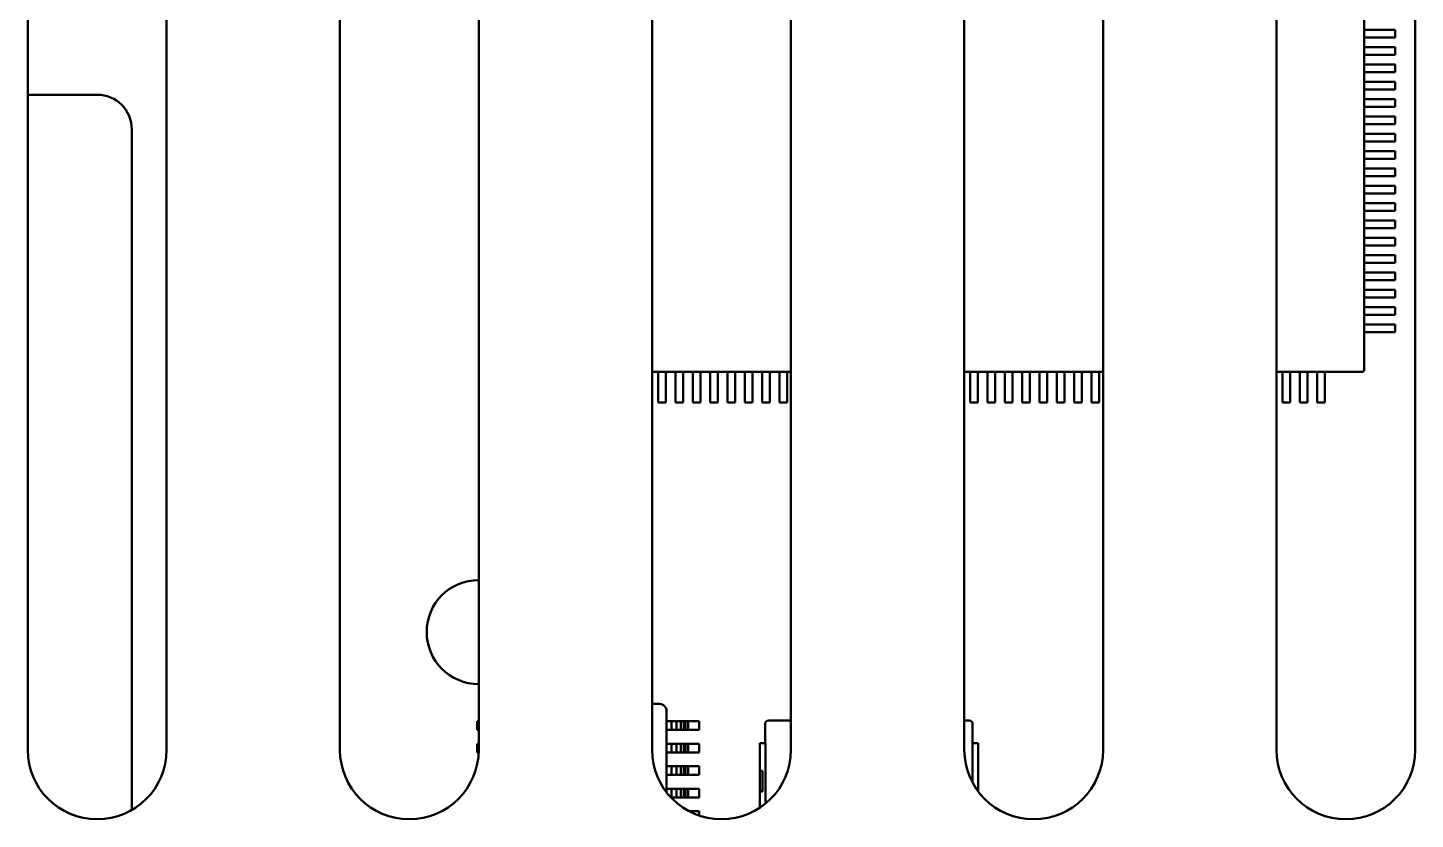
# Model space of a CAD drawing. Header units: millimetres. Extents: x 2121 to 4904, y 892 to 1933.
# Drawn here: x 2769.22 to 2809.22, y 1495.5 to 1518.33 of the extents above; entities that cross this region are included whole.
import ezdxf

# ---------------------------------------------------------------- set-up
doc = ezdxf.new("R2010")
doc.units = ezdxf.units.MM
doc.header["$LTSCALE"] = 1.8
doc.layers.add('외형선(ISO)', color=7, linetype='Continuous', lineweight=50)

msp = doc.modelspace()

# ---------------------------------------------------------------- linework, layer by layer
at = {"layer": '외형선(ISO)', "color": 7}
for p, q in [((2769.218, 1497.495), (2769.218, 1543.495)), ((2773.218, 1543.495), (2773.218, 1497.495)), ((2778.218, 1497.495), (2778.218, 1543.495)), ((2782.218, 1543.495), (2782.218, 1497.495)), ((2787.218, 1497.495), (2787.218, 1543.495)), ((2791.218, 1543.495), (2791.218, 1497.495)), ((2796.218, 1497.495), (2796.218, 1543.495)), ((2800.218, 1543.495), (2800.218, 1497.495)), ((2805.218, 1497.495), (2805.218, 1543.495)), ((2809.218, 1543.495), (2809.218, 1497.495)), ((2807.748, 1508.455), (2807.748, 1531.985)), ((2807.814, 1518.265), (2807.748, 1518.265)), ((2807.748, 1518.265), (2807.748, 1518.045)), ((2807.748, 1518.045), (2807.814, 1518.045)), ((2808.011, 1518.265), (2807.814, 1518.265)), ((2807.814, 1518.045), (2808.011, 1518.045)), ((2808.103, 1518.265), (2808.011, 1518.265)), ((2808.011, 1518.045), (2808.103, 1518.045)), ((2808.202, 1518.265), (2808.103, 1518.265)), ((2808.103, 1518.045), (2808.202, 1518.045)), ((2808.202, 1518.265), (2808.634, 1518.265)), ((2808.634, 1518.045), (2808.202, 1518.045)), ((2808.634, 1518.265), (2808.634, 1518.045)), ((2807.814, 1517.765), (2807.748, 1517.765)), ((2807.748, 1517.765), (2807.748, 1517.545)), ((2808.011, 1517.765), (2807.814, 1517.765)), ((2808.103, 1517.765), (2808.011, 1517.765)), ((2808.202, 1517.765), (2808.103, 1517.765)), ((2808.202, 1517.765), (2808.634, 1517.765)), ((2808.634, 1517.765), (2808.634, 1517.545)), ((2807.748, 1517.545), (2807.814, 1517.545)), ((2807.814, 1517.265), (2807.748, 1517.265)), ((2807.748, 1517.265), (2807.748, 1517.045)), ((2807.814, 1517.545), (2808.011, 1517.545)), ((2808.011, 1517.265), (2807.814, 1517.265)), ((2808.011, 1517.545), (2808.103, 1517.545)), ((2808.103, 1517.265), (2808.011, 1517.265)), ((2808.103, 1517.545), (2808.202, 1517.545)), ((2808.202, 1517.265), (2808.103, 1517.265)), ((2808.634, 1517.545), (2808.202, 1517.545)), ((2808.202, 1517.265), (2808.634, 1517.265)), ((2808.634, 1517.265), (2808.634, 1517.045)), ((2807.748, 1517.045), (2807.814, 1517.045)), ((2807.814, 1517.045), (2808.011, 1517.045)), ((2808.011, 1517.045), (2808.103, 1517.045)), ((2808.103, 1517.045), (2808.202, 1517.045)), ((2808.634, 1517.045), (2808.202, 1517.045)), ((2807.814, 1516.765), (2807.748, 1516.765)), ((2807.748, 1516.765), (2807.748, 1516.545)), ((2807.748, 1516.545), (2807.814, 1516.545)), ((2808.011, 1516.765), (2807.814, 1516.765)), ((2807.814, 1516.545), (2808.011, 1516.545)), ((2808.103, 1516.765), (2808.011, 1516.765)), ((2808.011, 1516.545), (2808.103, 1516.545)), ((2808.202, 1516.765), (2808.103, 1516.765)), ((2808.103, 1516.545), (2808.202, 1516.545)), ((2808.202, 1516.765), (2808.634, 1516.765)), ((2808.634, 1516.545), (2808.202, 1516.545)), ((2808.634, 1516.765), (2808.634, 1516.545)), ((2769.218, 1516.395), (2771.218, 1516.395)), ((2807.814, 1516.265), (2807.748, 1516.265)), ((2807.748, 1516.265), (2807.748, 1516.045)), ((2807.748, 1516.045), (2807.814, 1516.045)), ((2808.011, 1516.265), (2807.814, 1516.265)), ((2807.814, 1516.045), (2808.011, 1516.045)), ((2808.103, 1516.265), (2808.011, 1516.265)), ((2808.011, 1516.045), (2808.103, 1516.045)), ((2808.202, 1516.265), (2808.103, 1516.265)), ((2808.103, 1516.045), (2808.202, 1516.045)), ((2808.202, 1516.265), (2808.634, 1516.265)), ((2808.634, 1516.045), (2808.202, 1516.045)), ((2808.634, 1516.265), (2808.634, 1516.045)), ((2807.814, 1515.765), (2807.748, 1515.765)), ((2807.748, 1515.765), (2807.748, 1515.545)), ((2808.011, 1515.765), (2807.814, 1515.765)), ((2808.103, 1515.765), (2808.011, 1515.765)), ((2808.202, 1515.765), (2808.103, 1515.765)), ((2808.202, 1515.765), (2808.634, 1515.765)), ((2808.634, 1515.765), (2808.634, 1515.545)), ((2772.218, 1515.395), (2772.218, 1495.763)), ((2807.748, 1515.545), (2807.814, 1515.545)), ((2807.814, 1515.265), (2807.748, 1515.265)), ((2807.748, 1515.265), (2807.748, 1515.045)), ((2807.814, 1515.545), (2808.011, 1515.545)), ((2808.011, 1515.265), (2807.814, 1515.265)), ((2808.011, 1515.545), (2808.103, 1515.545)), ((2808.103, 1515.265), (2808.011, 1515.265)), ((2808.103, 1515.545), (2808.202, 1515.545)), ((2808.202, 1515.265), (2808.103, 1515.265)), ((2808.634, 1515.545), (2808.202, 1515.545)), ((2808.202, 1515.265), (2808.634, 1515.265)), ((2808.634, 1515.265), (2808.634, 1515.045)), ((2807.748, 1515.045), (2807.814, 1515.045)), ((2807.814, 1515.045), (2808.011, 1515.045)), ((2808.011, 1515.045), (2808.103, 1515.045)), ((2808.103, 1515.045), (2808.202, 1515.045)), ((2808.634, 1515.045), (2808.202, 1515.045)), ((2807.814, 1514.765), (2807.748, 1514.765)), ((2807.748, 1514.765), (2807.748, 1514.545)), ((2807.748, 1514.545), (2807.814, 1514.545)), ((2808.011, 1514.765), (2807.814, 1514.765)), ((2807.814, 1514.545), (2808.011, 1514.545)), ((2808.103, 1514.765), (2808.011, 1514.765)), ((2808.011, 1514.545), (2808.103, 1514.545)), ((2808.202, 1514.765), (2808.103, 1514.765)), ((2808.103, 1514.545), (2808.202, 1514.545)), ((2808.202, 1514.765), (2808.634, 1514.765)), ((2808.634, 1514.545), (2808.202, 1514.545)), ((2808.634, 1514.765), (2808.634, 1514.545)), ((2807.814, 1514.265), (2807.748, 1514.265)), ((2807.748, 1514.265), (2807.748, 1514.045)), ((2807.748, 1514.045), (2807.814, 1514.045)), ((2808.011, 1514.265), (2807.814, 1514.265)), ((2807.814, 1514.045), (2808.011, 1514.045)), ((2808.103, 1514.265), (2808.011, 1514.265)), ((2808.011, 1514.045), (2808.103, 1514.045)), ((2808.202, 1514.265), (2808.103, 1514.265)), ((2808.103, 1514.045), (2808.202, 1514.045)), ((2808.202, 1514.265), (2808.634, 1514.265)), ((2808.634, 1514.045), (2808.202, 1514.045)), ((2808.634, 1514.265), (2808.634, 1514.045)), ((2807.814, 1513.765), (2807.748, 1513.765)), ((2807.748, 1513.765), (2807.748, 1513.545)), ((2808.011, 1513.765), (2807.814, 1513.765)), ((2808.103, 1513.765), (2808.011, 1513.765)), ((2808.202, 1513.765), (2808.103, 1513.765)), ((2808.202, 1513.765), (2808.634, 1513.765)), ((2808.634, 1513.765), (2808.634, 1513.545)), ((2807.748, 1513.545), (2807.814, 1513.545)), ((2807.814, 1513.265), (2807.748, 1513.265)), ((2807.748, 1513.265), (2807.748, 1513.045)), ((2807.814, 1513.545), (2808.011, 1513.545)), ((2808.011, 1513.265), (2807.814, 1513.265)), ((2808.011, 1513.545), (2808.103, 1513.545)), ((2808.103, 1513.265), (2808.011, 1513.265)), ((2808.103, 1513.545), (2808.202, 1513.545)), ((2808.202, 1513.265), (2808.103, 1513.265)), ((2808.634, 1513.545), (2808.202, 1513.545)), ((2808.202, 1513.265), (2808.634, 1513.265)), ((2808.634, 1513.265), (2808.634, 1513.045)), ((2807.748, 1513.045), (2807.814, 1513.045)), ((2807.814, 1513.045), (2808.011, 1513.045)), ((2808.011, 1513.045), (2808.103, 1513.045)), ((2808.103, 1513.045), (2808.202, 1513.045)), ((2808.634, 1513.045), (2808.202, 1513.045)), ((2807.814, 1512.765), (2807.748, 1512.765)), ((2807.748, 1512.765), (2807.748, 1512.545)), ((2807.748, 1512.545), (2807.814, 1512.545)), ((2808.011, 1512.765), (2807.814, 1512.765)), ((2807.814, 1512.545), (2808.011, 1512.545)), ((2808.103, 1512.765), (2808.011, 1512.765)), ((2808.011, 1512.545), (2808.103, 1512.545)), ((2808.202, 1512.765), (2808.103, 1512.765)), ((2808.103, 1512.545), (2808.202, 1512.545)), ((2808.202, 1512.765), (2808.634, 1512.765)), ((2808.634, 1512.545), (2808.202, 1512.545)), ((2808.634, 1512.765), (2808.634, 1512.545)), ((2807.814, 1512.265), (2807.748, 1512.265)), ((2807.748, 1512.265), (2807.748, 1512.045)), ((2807.748, 1512.045), (2807.814, 1512.045)), ((2808.011, 1512.265), (2807.814, 1512.265)), ((2807.814, 1512.045), (2808.011, 1512.045)), ((2808.103, 1512.265), (2808.011, 1512.265)), ((2808.011, 1512.045), (2808.103, 1512.045)), ((2808.202, 1512.265), (2808.103, 1512.265)), ((2808.103, 1512.045), (2808.202, 1512.045)), ((2808.202, 1512.265), (2808.634, 1512.265)), ((2808.634, 1512.045), (2808.202, 1512.045)), ((2808.634, 1512.265), (2808.634, 1512.045)), ((2807.814, 1511.765), (2807.748, 1511.765)), ((2807.748, 1511.765), (2807.748, 1511.545)), ((2808.011, 1511.765), (2807.814, 1511.765)), ((2808.103, 1511.765), (2808.011, 1511.765)), ((2808.202, 1511.765), (2808.103, 1511.765)), ((2808.202, 1511.765), (2808.634, 1511.765)), ((2808.634, 1511.765), (2808.634, 1511.545)), ((2807.748, 1511.545), (2807.814, 1511.545)), ((2807.814, 1511.265), (2807.748, 1511.265)), ((2807.748, 1511.265), (2807.748, 1511.045)), ((2807.814, 1511.545), (2808.011, 1511.545)), ((2808.011, 1511.265), (2807.814, 1511.265)), ((2808.011, 1511.545), (2808.103, 1511.545)), ((2808.103, 1511.265), (2808.011, 1511.265)), ((2808.103, 1511.545), (2808.202, 1511.545)), ((2808.202, 1511.265), (2808.103, 1511.265)), ((2808.634, 1511.545), (2808.202, 1511.545)), ((2808.202, 1511.265), (2808.634, 1511.265)), ((2808.634, 1511.265), (2808.634, 1511.045)), ((2807.748, 1511.045), (2807.814, 1511.045)), ((2807.814, 1511.045), (2808.011, 1511.045)), ((2808.011, 1511.045), (2808.103, 1511.045)), ((2808.103, 1511.045), (2808.202, 1511.045)), ((2808.634, 1511.045), (2808.202, 1511.045)), ((2807.814, 1510.765), (2807.748, 1510.765)), ((2807.748, 1510.765), (2807.748, 1510.545)), ((2807.748, 1510.545), (2807.814, 1510.545)), ((2808.011, 1510.765), (2807.814, 1510.765)), ((2807.814, 1510.545), (2808.011, 1510.545)), ((2808.103, 1510.765), (2808.011, 1510.765)), ((2808.011, 1510.545), (2808.103, 1510.545)), ((2808.202, 1510.765), (2808.103, 1510.765)), ((2808.103, 1510.545), (2808.202, 1510.545)), ((2808.202, 1510.765), (2808.634, 1510.765)), ((2808.634, 1510.545), (2808.202, 1510.545)), ((2808.634, 1510.765), (2808.634, 1510.545)), ((2807.814, 1510.265), (2807.748, 1510.265)), ((2807.748, 1510.265), (2807.748, 1510.045)), ((2807.748, 1510.045), (2807.814, 1510.045)), ((2808.011, 1510.265), (2807.814, 1510.265)), ((2807.814, 1510.045), (2808.011, 1510.045)), ((2808.103, 1510.265), (2808.011, 1510.265)), ((2808.011, 1510.045), (2808.103, 1510.045)), ((2808.202, 1510.265), (2808.103, 1510.265)), ((2808.103, 1510.045), (2808.202, 1510.045)), ((2808.202, 1510.265), (2808.634, 1510.265)), ((2808.634, 1510.045), (2808.202, 1510.045)), ((2808.634, 1510.265), (2808.634, 1510.045)), ((2807.814, 1509.765), (2807.748, 1509.765)), ((2807.748, 1509.765), (2807.748, 1509.545)), ((2808.011, 1509.765), (2807.814, 1509.765)), ((2808.103, 1509.765), (2808.011, 1509.765)), ((2808.202, 1509.765), (2808.103, 1509.765)), ((2808.202, 1509.765), (2808.634, 1509.765)), ((2808.634, 1509.765), (2808.634, 1509.545)), ((2807.748, 1509.545), (2807.814, 1509.545)), ((2807.814, 1509.545), (2808.011, 1509.545)), ((2808.011, 1509.545), (2808.103, 1509.545)), ((2808.103, 1509.545), (2808.202, 1509.545)), ((2808.634, 1509.545), (2808.202, 1509.545)), ((2787.218, 1508.405), (2791.218, 1508.405)), ((2787.388, 1508.405), (2787.388, 1508.339)), ((2787.608, 1508.405), (2787.388, 1508.405)), ((2787.608, 1508.339), (2787.608, 1508.405)), ((2787.888, 1508.405), (2787.888, 1508.339)), ((2788.108, 1508.405), (2787.888, 1508.405)), ((2788.108, 1508.339), (2788.108, 1508.405)), ((2788.388, 1508.405), (2788.388, 1508.339)), ((2788.608, 1508.405), (2788.388, 1508.405)), ((2788.608, 1508.339), (2788.608, 1508.405)), ((2788.888, 1508.405), (2788.888, 1508.339)), ((2789.108, 1508.405), (2788.888, 1508.405)), ((2789.108, 1508.339), (2789.108, 1508.405)), ((2789.388, 1508.405), (2789.388, 1508.339)), ((2789.608, 1508.405), (2789.388, 1508.405)), ((2789.608, 1508.339), (2789.608, 1508.405)), ((2789.888, 1508.405), (2789.888, 1508.339)), ((2790.108, 1508.405), (2789.888, 1508.405)), ((2790.108, 1508.339), (2790.108, 1508.405)), ((2790.388, 1508.405), (2790.388, 1508.339)), ((2790.608, 1508.405), (2790.388, 1508.405)), ((2790.608, 1508.339), (2790.608, 1508.405)), ((2790.888, 1508.405), (2790.888, 1508.339)), ((2791.108, 1508.405), (2790.888, 1508.405)), ((2791.108, 1508.339), (2791.108, 1508.405)), ((2796.218, 1508.405), (2800.218, 1508.405)), ((2796.388, 1508.405), (2796.388, 1508.339)), ((2796.608, 1508.405), (2796.388, 1508.405)), ((2796.608, 1508.339), (2796.608, 1508.405)), ((2796.888, 1508.405), (2796.888, 1508.339)), ((2797.108, 1508.405), (2796.888, 1508.405)), ((2797.108, 1508.339), (2797.108, 1508.405)), ((2797.388, 1508.405), (2797.388, 1508.339)), ((2797.608, 1508.405), (2797.388, 1508.405)), ((2797.608, 1508.339), (2797.608, 1508.405)), ((2797.888, 1508.405), (2797.888, 1508.339)), ((2798.108, 1508.405), (2797.888, 1508.405)), ((2798.108, 1508.339), (2798.108, 1508.405)), ((2798.388, 1508.405), (2798.388, 1508.339)), ((2798.608, 1508.405), (2798.388, 1508.405)), ((2798.608, 1508.339), (2798.608, 1508.405)), ((2798.888, 1508.405), (2798.888, 1508.339)), ((2799.108, 1508.405), (2798.888, 1508.405)), ((2799.108, 1508.339), (2799.108, 1508.405)), ((2799.388, 1508.405), (2799.388, 1508.339)), ((2799.608, 1508.405), (2799.388, 1508.405)), ((2799.608, 1508.339), (2799.608, 1508.405)), ((2799.888, 1508.405), (2799.888, 1508.339)), ((2800.108, 1508.405), (2799.888, 1508.405)), ((2800.108, 1508.339), (2800.108, 1508.405)), ((2805.218, 1508.405), (2807.698, 1508.405)), ((2805.388, 1508.405), (2805.388, 1508.339)), ((2805.608, 1508.405), (2805.388, 1508.405)), ((2805.608, 1508.339), (2805.608, 1508.405)), ((2805.888, 1508.405), (2805.888, 1508.339)), ((2806.108, 1508.405), (2805.888, 1508.405)), ((2806.108, 1508.339), (2806.108, 1508.405)), ((2806.388, 1508.405), (2806.388, 1508.339)), ((2806.608, 1508.405), (2806.388, 1508.405)), ((2806.608, 1508.339), (2806.608, 1508.405)), ((2787.388, 1508.339), (2787.388, 1508.142)), ((2787.388, 1508.142), (2787.388, 1508.05)), ((2787.388, 1508.05), (2787.388, 1507.952)), ((2787.608, 1508.142), (2787.608, 1508.339)), ((2787.608, 1508.05), (2787.608, 1508.142)), ((2787.608, 1507.952), (2787.608, 1508.05)), ((2787.888, 1508.339), (2787.888, 1508.142)), ((2787.888, 1508.142), (2787.888, 1508.05)), ((2787.888, 1508.05), (2787.888, 1507.952)), ((2788.108, 1508.142), (2788.108, 1508.339)), ((2788.108, 1508.05), (2788.108, 1508.142)), ((2788.108, 1507.952), (2788.108, 1508.05)), ((2788.388, 1508.339), (2788.388, 1508.142)), ((2788.388, 1508.142), (2788.388, 1508.05)), ((2788.388, 1508.05), (2788.388, 1507.952)), ((2788.608, 1508.142), (2788.608, 1508.339)), ((2788.608, 1508.05), (2788.608, 1508.142)), ((2788.608, 1507.952), (2788.608, 1508.05)), ((2788.888, 1508.339), (2788.888, 1508.142)), ((2788.888, 1508.142), (2788.888, 1508.05)), ((2788.888, 1508.05), (2788.888, 1507.952)), ((2789.108, 1508.142), (2789.108, 1508.339)), ((2789.108, 1508.05), (2789.108, 1508.142)), ((2789.108, 1507.952), (2789.108, 1508.05)), ((2789.388, 1508.339), (2789.388, 1508.142)), ((2789.388, 1508.142), (2789.388, 1508.05)), ((2789.388, 1508.05), (2789.388, 1507.952)), ((2789.608, 1508.142), (2789.608, 1508.339)), ((2789.608, 1508.05), (2789.608, 1508.142)), ((2789.608, 1507.952), (2789.608, 1508.05)), ((2789.888, 1508.339), (2789.888, 1508.142)), ((2789.888, 1508.142), (2789.888, 1508.05)), ((2789.888, 1508.05), (2789.888, 1507.952)), ((2790.108, 1508.142), (2790.108, 1508.339)), ((2790.108, 1508.05), (2790.108, 1508.142)), ((2790.108, 1507.952), (2790.108, 1508.05)), ((2790.388, 1508.339), (2790.388, 1508.142)), ((2790.388, 1508.142), (2790.388, 1508.05)), ((2790.388, 1508.05), (2790.388, 1507.952)), ((2790.608, 1508.142), (2790.608, 1508.339)), ((2790.608, 1508.05), (2790.608, 1508.142)), ((2790.608, 1507.952), (2790.608, 1508.05)), ((2790.888, 1508.339), (2790.888, 1508.142)), ((2790.888, 1508.142), (2790.888, 1508.05)), ((2790.888, 1508.05), (2790.888, 1507.952)), ((2791.108, 1508.142), (2791.108, 1508.339)), ((2791.108, 1508.05), (2791.108, 1508.142)), ((2791.108, 1507.952), (2791.108, 1508.05)), ((2796.388, 1508.339), (2796.388, 1508.142)), ((2796.388, 1508.142), (2796.388, 1508.05)), ((2796.388, 1508.05), (2796.388, 1507.952)), ((2796.608, 1508.142), (2796.608, 1508.339)), ((2796.608, 1508.05), (2796.608, 1508.142)), ((2796.608, 1507.952), (2796.608, 1508.05)), ((2796.888, 1508.339), (2796.888, 1508.142)), ((2796.888, 1508.142), (2796.888, 1508.05)), ((2796.888, 1508.05), (2796.888, 1507.952)), ((2797.108, 1508.142), (2797.108, 1508.339)), ((2797.108, 1508.05), (2797.108, 1508.142)), ((2797.108, 1507.952), (2797.108, 1508.05)), ((2797.388, 1508.339), (2797.388, 1508.142)), ((2797.388, 1508.142), (2797.388, 1508.05)), ((2797.388, 1508.05), (2797.388, 1507.952)), ((2797.608, 1508.142), (2797.608, 1508.339)), ((2797.608, 1508.05), (2797.608, 1508.142)), ((2797.608, 1507.952), (2797.608, 1508.05)), ((2797.888, 1508.339), (2797.888, 1508.142)), ((2797.888, 1508.142), (2797.888, 1508.05)), ((2797.888, 1508.05), (2797.888, 1507.952)), ((2798.108, 1508.142), (2798.108, 1508.339)), ((2798.108, 1508.05), (2798.108, 1508.142)), ((2798.108, 1507.952), (2798.108, 1508.05)), ((2798.388, 1508.339), (2798.388, 1508.142)), ((2798.388, 1508.142), (2798.388, 1508.05)), ((2798.388, 1508.05), (2798.388, 1507.952)), ((2798.608, 1508.142), (2798.608, 1508.339)), ((2798.608, 1508.05), (2798.608, 1508.142)), ((2798.608, 1507.952), (2798.608, 1508.05)), ((2798.888, 1508.339), (2798.888, 1508.142)), ((2798.888, 1508.142), (2798.888, 1508.05)), ((2798.888, 1508.05), (2798.888, 1507.952)), ((2799.108, 1508.142), (2799.108, 1508.339)), ((2799.108, 1508.05), (2799.108, 1508.142)), ((2799.108, 1507.952), (2799.108, 1508.05)), ((2799.388, 1508.339), (2799.388, 1508.142)), ((2799.388, 1508.142), (2799.388, 1508.05)), ((2799.388, 1508.05), (2799.388, 1507.952)), ((2799.608, 1508.142), (2799.608, 1508.339)), ((2799.608, 1508.05), (2799.608, 1508.142)), ((2799.608, 1507.952), (2799.608, 1508.05)), ((2799.888, 1508.339), (2799.888, 1508.142)), ((2799.888, 1508.142), (2799.888, 1508.05)), ((2799.888, 1508.05), (2799.888, 1507.952)), ((2800.108, 1508.142), (2800.108, 1508.339)), ((2800.108, 1508.05), (2800.108, 1508.142)), ((2800.108, 1507.952), (2800.108, 1508.05)), ((2805.388, 1508.339), (2805.388, 1508.142)), ((2805.388, 1508.142), (2805.388, 1508.05)), ((2805.388, 1508.05), (2805.388, 1507.952)), ((2805.608, 1508.142), (2805.608, 1508.339)), ((2805.608, 1508.05), (2805.608, 1508.142)), ((2805.608, 1507.952), (2805.608, 1508.05)), ((2805.888, 1508.339), (2805.888, 1508.142)), ((2805.888, 1508.142), (2805.888, 1508.05)), ((2805.888, 1508.05), (2805.888, 1507.952)), ((2806.108, 1508.142), (2806.108, 1508.339)), ((2806.108, 1508.05), (2806.108, 1508.142)), ((2806.108, 1507.952), (2806.108, 1508.05)), ((2806.388, 1508.339), (2806.388, 1508.142)), ((2806.388, 1508.142), (2806.388, 1508.05)), ((2806.388, 1508.05), (2806.388, 1507.952)), ((2806.608, 1508.142), (2806.608, 1508.339)), ((2806.608, 1508.05), (2806.608, 1508.142)), ((2806.608, 1507.952), (2806.608, 1508.05)), ((2787.388, 1507.519), (2787.388, 1507.952)), ((2787.608, 1507.952), (2787.608, 1507.519)), ((2787.888, 1507.519), (2787.888, 1507.952)), ((2788.108, 1507.952), (2788.108, 1507.519)), ((2788.388, 1507.519), (2788.388, 1507.952)), ((2788.608, 1507.952), (2788.608, 1507.519)), ((2788.888, 1507.519), (2788.888, 1507.952)), ((2789.108, 1507.952), (2789.108, 1507.519)), ((2789.388, 1507.519), (2789.388, 1507.952)), ((2789.608, 1507.952), (2789.608, 1507.519)), ((2789.888, 1507.519), (2789.888, 1507.952)), ((2790.108, 1507.952), (2790.108, 1507.519)), ((2790.388, 1507.519), (2790.388, 1507.952)), ((2790.608, 1507.952), (2790.608, 1507.519)), ((2790.888, 1507.519), (2790.888, 1507.952)), ((2791.108, 1507.952), (2791.108, 1507.519)), ((2796.388, 1507.519), (2796.388, 1507.952)), ((2796.608, 1507.952), (2796.608, 1507.519)), ((2796.888, 1507.519), (2796.888, 1507.952)), ((2797.108, 1507.952), (2797.108, 1507.519)), ((2797.388, 1507.519), (2797.388, 1507.952)), ((2797.608, 1507.952), (2797.608, 1507.519)), ((2797.888, 1507.519), (2797.888, 1507.952)), ((2798.108, 1507.952), (2798.108, 1507.519)), ((2798.388, 1507.519), (2798.388, 1507.952)), ((2798.608, 1507.952), (2798.608, 1507.519)), ((2798.888, 1507.519), (2798.888, 1507.952)), ((2799.108, 1507.952), (2799.108, 1507.519)), ((2799.388, 1507.519), (2799.388, 1507.952)), ((2799.608, 1507.952), (2799.608, 1507.519)), ((2799.888, 1507.519), (2799.888, 1507.952)), ((2800.108, 1507.952), (2800.108, 1507.519)), ((2805.388, 1507.519), (2805.388, 1507.952)), ((2805.608, 1507.952), (2805.608, 1507.519)), ((2805.888, 1507.519), (2805.888, 1507.952)), ((2806.108, 1507.952), (2806.108, 1507.519)), ((2806.388, 1507.519), (2806.388, 1507.952)), ((2806.608, 1507.952), (2806.608, 1507.519)), ((2787.608, 1507.519), (2787.388, 1507.519)), ((2788.108, 1507.519), (2787.888, 1507.519)), ((2788.608, 1507.519), (2788.388, 1507.519)), ((2789.108, 1507.519), (2788.888, 1507.519)), ((2789.608, 1507.519), (2789.388, 1507.519)), ((2790.108, 1507.519), (2789.888, 1507.519)), ((2790.608, 1507.519), (2790.388, 1507.519)), ((2791.108, 1507.519), (2790.888, 1507.519)), ((2796.608, 1507.519), (2796.388, 1507.519)), ((2797.108, 1507.519), (2796.888, 1507.519)), ((2797.608, 1507.519), (2797.388, 1507.519)), ((2798.108, 1507.519), (2797.888, 1507.519)), ((2798.608, 1507.519), (2798.388, 1507.519)), ((2799.108, 1507.519), (2798.888, 1507.519)), ((2799.608, 1507.519), (2799.388, 1507.519)), ((2800.108, 1507.519), (2799.888, 1507.519)), ((2805.608, 1507.519), (2805.388, 1507.519)), ((2806.108, 1507.519), (2805.888, 1507.519)), ((2806.608, 1507.519), (2806.388, 1507.519)), ((2787.218, 1498.825), (2787.428, 1498.825)), ((2787.428, 1498.825), (2787.488, 1498.815)), ((2787.488, 1498.815), (2787.548, 1498.785)), ((2787.548, 1498.785), (2787.588, 1498.745)), ((2787.588, 1498.745), (2787.618, 1498.695)), ((2787.618, 1498.695), (2787.628, 1498.645)), ((2787.628, 1498.645), (2787.628, 1498.625)), ((2787.628, 1498.625), (2787.628, 1496.282)), ((2782.178, 1498.076), (2782.178, 1498.326)), ((2782.178, 1498.326), (2782.218, 1498.326)), ((2782.218, 1498.076), (2782.178, 1498.076)), ((2787.628, 1498.326), (2787.779, 1498.326)), ((2787.779, 1498.076), (2787.628, 1498.076)), ((2787.779, 1498.326), (2787.925, 1498.326)), ((2787.779, 1498.326), (2787.779, 1498.076)), ((2787.925, 1498.076), (2787.779, 1498.076)), ((2787.925, 1498.326), (2788.049, 1498.326)), ((2787.925, 1498.326), (2787.925, 1498.076)), ((2788.049, 1498.076), (2787.925, 1498.076)), ((2788.049, 1498.326), (2788.132, 1498.326)), ((2788.049, 1498.326), (2788.049, 1498.076)), ((2788.132, 1498.076), (2788.049, 1498.076)), ((2788.132, 1498.326), (2788.161, 1498.326)), ((2788.132, 1498.326), (2788.132, 1498.076)), ((2788.161, 1498.076), (2788.132, 1498.076)), ((2788.161, 1498.326), (2788.177, 1498.326)), ((2788.161, 1498.326), (2788.161, 1498.076)), ((2788.177, 1498.076), (2788.161, 1498.076)), ((2788.177, 1498.326), (2788.254, 1498.326)), ((2788.177, 1498.326), (2788.177, 1498.076)), ((2788.254, 1498.076), (2788.177, 1498.076)), ((2788.254, 1498.326), (2788.578, 1498.326)), ((2788.254, 1498.326), (2788.254, 1498.076)), ((2788.578, 1498.076), (2788.254, 1498.076)), ((2788.578, 1498.326), (2788.578, 1498.076)), ((2790.478, 1498.246), (2790.478, 1497.695)), ((2791.218, 1498.345), (2790.577, 1498.345)), ((2796.358, 1498.345), (2796.218, 1498.345)), ((2796.458, 1497.695), (2796.458, 1498.246)), ((2782.178, 1497.426), (2782.178, 1497.676)), ((2782.178, 1497.676), (2782.218, 1497.676)), ((2787.628, 1497.676), (2787.779, 1497.676)), ((2787.779, 1497.676), (2787.925, 1497.676)), ((2787.779, 1497.676), (2787.779, 1497.426)), ((2787.925, 1497.676), (2788.049, 1497.676)), ((2787.925, 1497.676), (2787.925, 1497.426)), ((2788.049, 1497.676), (2788.132, 1497.676)), ((2788.049, 1497.676), (2788.049, 1497.426)), ((2788.132, 1497.676), (2788.161, 1497.676)), ((2788.132, 1497.676), (2788.132, 1497.426)), ((2788.161, 1497.676), (2788.177, 1497.676)), ((2788.161, 1497.676), (2788.161, 1497.426)), ((2788.177, 1497.676), (2788.254, 1497.676)), ((2788.177, 1497.676), (2788.177, 1497.426)), ((2788.254, 1497.676), (2788.578, 1497.676)), ((2788.254, 1497.676), (2788.254, 1497.426)), ((2788.578, 1497.676), (2788.578, 1497.426)), ((2790.318, 1496.895), (2790.318, 1497.695)), ((2790.438, 1497.695), (2790.318, 1497.695)), ((2790.486, 1497.695), (2790.438, 1497.695)), ((2790.486, 1495.949), (2790.486, 1497.695)), ((2796.498, 1497.695), (2796.449, 1497.695)), ((2796.449, 1496.561), (2796.449, 1497.695)), ((2796.618, 1497.695), (2796.498, 1497.695)), ((2796.618, 1497.695), (2796.618, 1496.295)), ((2782.216, 1497.426), (2782.178, 1497.426)), ((2787.779, 1497.426), (2787.628, 1497.426)), ((2787.925, 1497.426), (2787.779, 1497.426)), ((2788.049, 1497.426), (2787.925, 1497.426)), ((2788.132, 1497.426), (2788.049, 1497.426)), ((2788.161, 1497.426), (2788.132, 1497.426)), ((2788.177, 1497.426), (2788.161, 1497.426)), ((2788.254, 1497.426), (2788.177, 1497.426)), ((2788.578, 1497.426), (2788.254, 1497.426)), ((2787.628, 1497.026), (2787.779, 1497.026)), ((2787.779, 1497.026), (2787.925, 1497.026)), ((2787.779, 1497.026), (2787.779, 1496.776)), ((2787.925, 1497.026), (2788.049, 1497.026)), ((2787.925, 1497.026), (2787.925, 1496.776)), ((2788.049, 1497.026), (2788.132, 1497.026)), ((2788.049, 1497.026), (2788.049, 1496.776)), ((2788.132, 1497.026), (2788.161, 1497.026)), ((2788.132, 1497.026), (2788.132, 1496.776)), ((2788.161, 1497.026), (2788.177, 1497.026)), ((2788.161, 1497.026), (2788.161, 1496.776)), ((2788.177, 1497.026), (2788.254, 1497.026)), ((2788.177, 1497.026), (2788.177, 1496.776)), ((2788.254, 1497.026), (2788.578, 1497.026)), ((2788.254, 1497.026), (2788.254, 1496.776)), ((2788.578, 1497.026), (2788.578, 1496.776)), ((2790.318, 1496.895), (2790.398, 1496.895)), ((2790.324, 1496.895), (2790.324, 1496.295)), ((2790.398, 1496.295), (2790.398, 1496.895)), ((2787.779, 1496.776), (2787.628, 1496.776)), ((2787.925, 1496.776), (2787.779, 1496.776)), ((2788.049, 1496.776), (2787.925, 1496.776)), ((2788.132, 1496.776), (2788.049, 1496.776)), ((2788.161, 1496.776), (2788.132, 1496.776)), ((2788.177, 1496.776), (2788.161, 1496.776)), ((2788.254, 1496.776), (2788.177, 1496.776)), ((2788.578, 1496.776), (2788.254, 1496.776)), ((2787.628, 1496.376), (2787.779, 1496.376)), ((2787.779, 1496.126), (2787.76, 1496.126)), ((2787.779, 1496.376), (2787.925, 1496.376)), ((2787.779, 1496.376), (2787.779, 1496.126)), ((2787.925, 1496.126), (2787.779, 1496.126)), ((2787.925, 1496.376), (2788.049, 1496.376)), ((2787.925, 1496.376), (2787.925, 1496.126)), ((2788.049, 1496.126), (2787.925, 1496.126)), ((2788.049, 1496.376), (2788.132, 1496.376)), ((2788.049, 1496.376), (2788.049, 1496.126)), ((2788.132, 1496.126), (2788.049, 1496.126)), ((2788.132, 1496.376), (2788.161, 1496.376)), ((2788.132, 1496.376), (2788.132, 1496.126)), ((2788.161, 1496.126), (2788.132, 1496.126)), ((2788.161, 1496.376), (2788.177, 1496.376)), ((2788.161, 1496.376), (2788.161, 1496.126)), ((2788.177, 1496.126), (2788.161, 1496.126)), ((2788.177, 1496.376), (2788.254, 1496.376)), ((2788.177, 1496.376), (2788.177, 1496.126)), ((2788.254, 1496.126), (2788.177, 1496.126)), ((2788.254, 1496.376), (2788.578, 1496.376)), ((2788.254, 1496.376), (2788.254, 1496.126)), ((2788.578, 1496.126), (2788.254, 1496.126)), ((2788.578, 1496.376), (2788.578, 1496.126)), ((2790.318, 1495.825), (2790.318, 1496.295)), ((2790.398, 1496.295), (2790.318, 1496.295)), ((2788.286, 1495.726), (2788.578, 1495.726)), ((2788.578, 1495.726), (2788.578, 1495.601))]:
    msp.add_line(p, q, dxfattribs=at)
for centre, radius, start, end in [((2771.218, 1515.395), 1, 0, 90), ((2807.698, 1508.455), 0.05, 271.2388, 358.7612), ((2807.698, 1508.455), 0.05, 358.7612, 360), ((2782.218, 1500.895), 1.5, 90, 270), ((2771.218, 1497.495), 2, 180, 0), ((2780.218, 1497.495), 2, 180, 0), ((2789.218, 1497.495), 2, 180, 0), ((2798.218, 1497.495), 2, 180, 0), ((2807.218, 1497.495), 2, 180, 0)]:
    msp.add_arc(centre, radius, start, end, dxfattribs=at)
for centre, major_axis in [((2790.578, 1498.245), (0.0709, -0.0709)), ((2796.357, 1498.245), (-0.0709, -0.0709))]:
    msp.add_ellipse(centre, major_axis=major_axis, ratio=0.997265, start_param=2.357564, end_param=3.925621, dxfattribs=at)
msp.add_rational_spline([(2807.698, 1508.405), (2807.698, 1508.405), (2807.698, 1508.405), (2807.699, 1508.405)], [1, 0.999961047004, 0.999961047004, 1], degree=3, dxfattribs=at)

doc.saveas('drawing.dxf')
